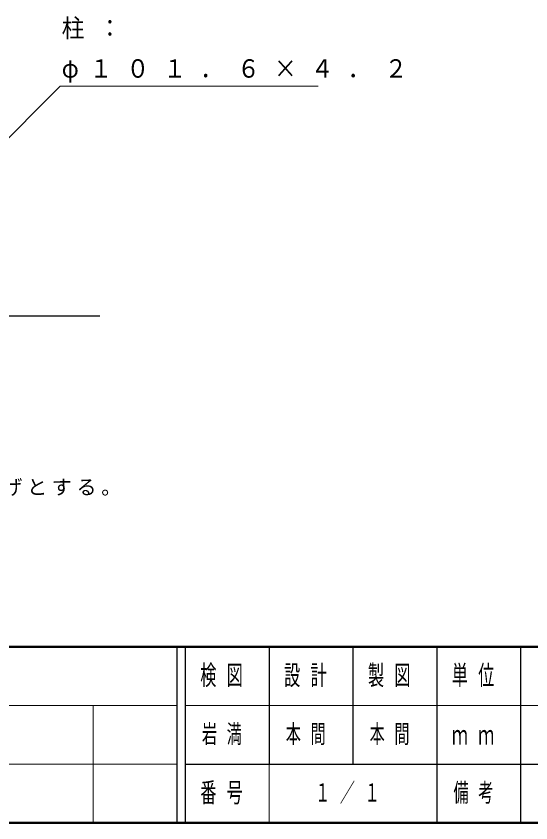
# Model space of a CAD drawing. Units: millimetres on the paper. Extents: x -385 to 0, y 0 to 267.
# Drawn here: x -262.7 to -201.3, y 0 to 96.3 of the extents above; entities that cross this region are included whole.
import ezdxf

# ---------------------------------------------------------------- set-up
doc = ezdxf.new("R2010")
doc.units = ezdxf.units.MM
doc.layers.add('LY_1', color=4, linetype='Continuous', lineweight=25)
doc.layers.add('LY_2', color=7, linetype='Continuous', lineweight=13)
doc.layers.add('LY_3', color=7, linetype='Continuous')
doc.styles.add('ＭＳ ゴシック', font='')
doc.styles.get('ＭＳ ゴシック').set_extended_font_data('MS Gothic')

msp = doc.modelspace()

# ---------------------------------------------------------------- linework, layer by layer
at = {"layer": 'LY_1', "color": 7}
msp.add_line((-324.672, 60.504), (-252.672, 60.504), dxfattribs=at)
at = {"layer": 'LY_1', "color": 7, "lineweight": 13}
msp.add_lwpolyline([(-265.656, 79.714), (-257.422, 87.948), (-226.625, 87.948)], dxfattribs=at)
at = {"layer": 'LY_2', "lineweight": 50}
for p, q in [((-385, 21), (0, 21)), ((-385, 0), (0, 0))]:
    msp.add_line(p, q, dxfattribs=at)
at = {"layer": 'LY_2', "color": 211, "lineweight": 25}
for p, q in [((-243.5, 21), (-243.5, 0)), ((-242.5, 21), (-242.5, 0)), ((-232.5, 21), (-232.5, 7)), ((-222.5, 21), (-222.5, 7)), ((-212.5, 21), (-212.5, 0)), ((-202.5, 21), (-202.5, 7)), ((-242.5, 7), (0, 7))]:
    msp.add_line(p, q, dxfattribs=at)
at = {"layer": 'LY_2'}
for p, q in [((-385, 14), (-243.5, 14)), ((-253.5, 14), (-253.5, 0)), ((-242.5, 14), (-187.5, 14)), ((-385, 7), (-243.5, 7)), ((-232.5, 7), (-232.5, 0))]:
    msp.add_line(p, q, dxfattribs=at)
at = {"layer": 'LY_2', "lineweight": 25}
msp.add_line((-202.5, 7), (-202.5, 0), dxfattribs=at)

# ---------------------------------------------------------------- texts
at = {"layer": 'LY_1', "color": 7, "style": 'ＭＳ ゴシック'}
for s, insert, char_height, attachment_point in [('\\T1.63;\\W0.9;柱：', (-257.237, 94.748), 2.199, 4), ('\\T1.63;\\W0.9;φ１０１．６×４．２', (-257.237, 89.748), 2.199, 4), ('\\T1.23;鋼材は、電気亜鉛メッキ処理の上、ポリエステル樹脂粉体塗装（チャコールグレー）仕上げとする。', (-382.444, 38.969), 1.76, 7), ('\\T1.64;\\W0.6;岩満', (-240.5, 10.5), 2.199, 4), ('\\T1.64;\\W0.6;本間', (-230.5, 10.5), 2.199, 4), ('\\T1.64;\\W0.6;本間', (-220.5, 10.5), 2.199, 4), ('\\T1.64;\\W0.6;１／１', (-227, 3.5), 2.199, 4)]:
    msp.add_mtext(s, dxfattribs=dict(at, insert=insert, char_height=char_height, attachment_point=attachment_point))
at = {"layer": 'LY_2', "color": 4, "attachment_point": 4, "style": 'ＭＳ ゴシック'}
for s, insert, char_height in [('\\T1.64;\\W0.6;検図', (-240.7, 17.5), 2.346), ('\\T1.64;\\W0.6;設計', (-230.7, 17.5), 2.346), ('\\T1.64;\\W0.6;製図', (-220.7, 17.5), 2.346), ('\\T1.64;\\W0.6;単位', (-210.7, 17.5), 2.346), ('\\T1.64;\\W0.6;ｍｍ', (-210.7, 10.5), 2.346), ('\\T1.64;\\W0.6;番号', (-240.7, 3.5), 2.346), ('\\T1.64;\\W0.6;備考', (-210.5, 3.5), 2.199)]:
    msp.add_mtext(s, dxfattribs=dict(at, insert=insert, char_height=char_height))
at = {"layer": 'LY_3', "insert": (-227, 3.5), "char_height": 2.199, "attachment_point": 4, "style": 'ＭＳ ゴシック'}
msp.add_mtext('\\T1.64;\\W0.6;１／１', dxfattribs=at)

doc.saveas('drawing.dxf')
